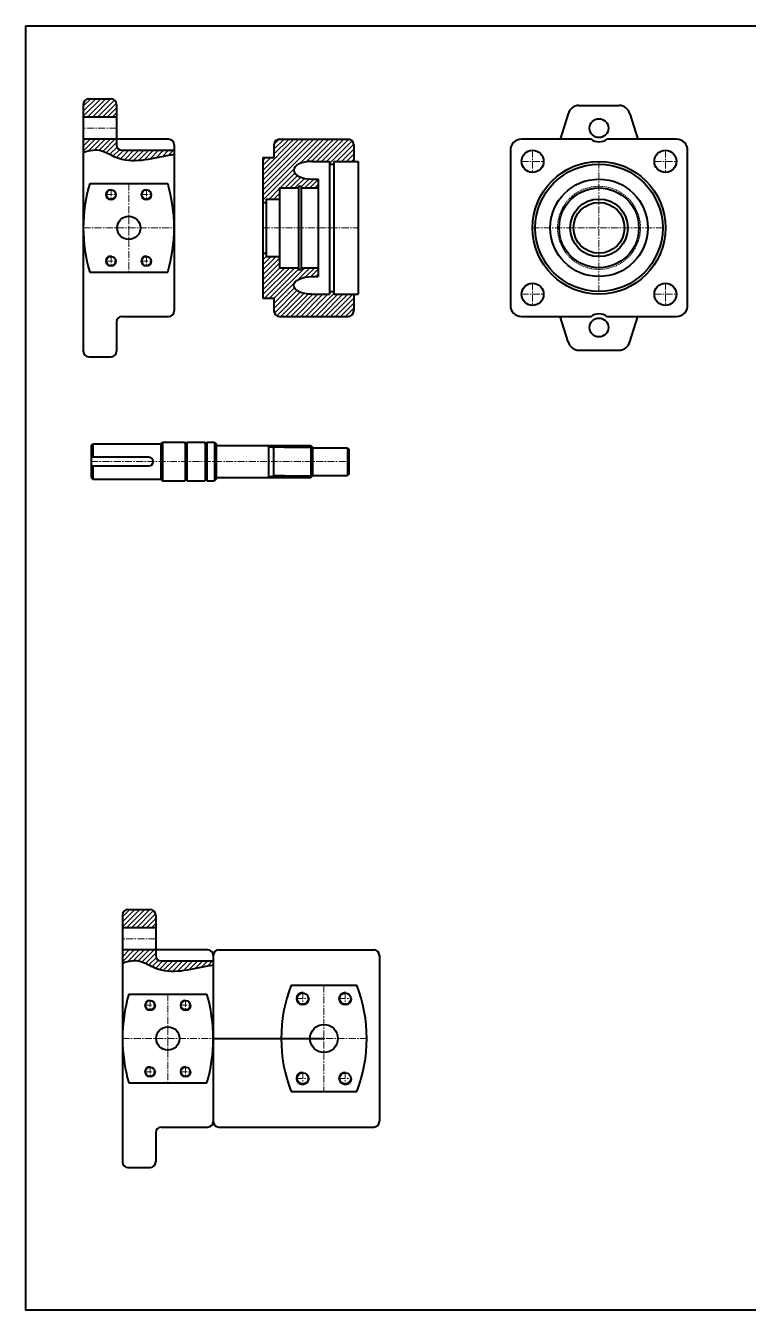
# Model space of a CAD drawing. Header units: millimetres. Extents: x -11382 to 23553, y -372 to 10786.
# Drawn here: x 13737 to 14390, y 3426 to 4586 of the extents above; entities that cross this region are included whole.
import ezdxf

# ---------------------------------------------------------------- set-up
doc = ezdxf.new("R2010")
doc.units = ezdxf.units.MM
doc.header["$LTSCALE"] = 0.2
doc.linetypes.add('CENTER', pattern=[50.8, 31.75, -6.35, 6.35, -6.35])
doc.linetypes.add('HIDDEN', pattern=[9.525, 6.35, -3.175])
for name, color, linetype, lineweight in [('đường bao thấy', 7, 'Continuous', 40), ('đường mặt cắt', 160, 'Continuous', 15), ('đường nét khuất', 4, 'HIDDEN', 15), ('đường nét mảnh', 220, 'Continuous', 15), ('đường nét tâm', 137, 'CENTER', 15)]:
    doc.layers.add(name, color=color, linetype=linetype, lineweight=lineweight)
pattern_1 = [(45, (35.3307, -731.966), (-2.245064, 2.245064), [])]

msp = doc.modelspace()

# ---------------------------------------------------------------- hatches: boundary and pattern name
at = {"layer": 'đường mặt cắt', "ltscale": 0.5}
h = msp.add_hatch(dxfattribs=at)
h.set_pattern_fill('ANSI31', color=256, style=0)
h.paths.add_polyline_path([(13794.355, 4519.475, 0.41421356), (13789.355, 4514.475), (13789.355, 4502.975), (13819.355, 4502.975), (13819.355, 4514.475, 0.41421356), (13814.355, 4519.475)])
h = msp.add_hatch(dxfattribs=at)
h.set_pattern_fill('ANSI31', color=256, style=0)
edge = h.paths.add_edge_path()
edge.add_line((13871.355, 4472.975), (13824.355, 4472.975))
edge.add_arc((13824.355, 4477.975), 5, 180, 270, ccw=False)
edge.add_line((13819.355, 4477.975), (13819.355, 4482.975))
edge.add_line((13819.355, 4482.975), (13789.355, 4482.975))
edge.add_line((13789.355, 4482.975), (13789.355, 4471.107))
edge.add_spline(control_points=[(13789.355, 4471.107), (13795.032, 4473.244), (13804.964, 4474.829), (13828.491, 4459.178), (13852.141, 4466.002), (13869.731, 4469.152), (13871.355, 4469.429)], knot_values=[18.1238261, 18.1238261, 18.1238261, 18.1238261, 35.86127063, 49.67898187, 97.58965255, 102.48634863, 102.48634863, 102.48634863, 102.48634863], degree=3, periodic=0)
edge.add_line((13871.355, 4469.429), (13871.355, 4472.975))
h = msp.add_hatch(dxfattribs=at)
h.set_pattern_fill('ANSI31', color=256, style=0)
edge = h.paths.add_edge_path()
edge.add_arc((13966.524, 4477.975), 5, 90, 180)
edge.add_line((13961.524, 4477.975), (13961.524, 4466.475))
edge.add_line((13961.524, 4466.475), (13951.524, 4466.475))
edge.add_line((13951.524, 4466.475), (13951.524, 4425.975))
edge.add_line((13951.524, 4425.975), (13954.524, 4425.975))
edge.add_line((13954.524, 4425.975), (13954.524, 4428.975))
edge.add_line((13954.524, 4428.975), (13966.524, 4428.975))
edge.add_line((13966.524, 4428.975), (13966.524, 4438.975))
edge.add_line((13966.524, 4438.975), (13983.524, 4438.975))
edge.add_line((13983.524, 4438.975), (13983.524, 4440.475))
edge.add_line((13983.524, 4440.475), (13986.024, 4440.475))
edge.add_line((13986.024, 4440.475), (13986.024, 4438.975))
edge.add_line((13986.024, 4438.975), (14001.524, 4438.975))
edge.add_line((14001.524, 4438.975), (14001.524, 4446.975))
edge.add_line((14001.524, 4446.975), (13995.524, 4446.975))
edge.add_ellipse((13995.524, 4454.975), major_axis=(16, 0), ratio=0.5, start_angle=90, end_angle=270, ccw=False)
edge.add_line((13995.524, 4462.975), (14011.524, 4462.975))
edge.add_line((14011.524, 4462.975), (14011.524, 4460.475))
edge.add_line((14011.524, 4460.475), (14015.524, 4460.475))
edge.add_line((14015.524, 4460.475), (14015.524, 4462.975))
edge.add_line((14015.524, 4462.975), (14033.524, 4462.975))
edge.add_line((14033.524, 4462.975), (14033.524, 4477.975))
edge.add_arc((14028.524, 4477.975), 5, 360, 450)
edge.add_line((14028.524, 4482.975), (13966.524, 4482.975))
h = msp.add_hatch(dxfattribs=at)
h.set_pattern_fill('ANSI31', color=256, style=0)
edge = h.paths.add_edge_path()
edge.add_ellipse((13995.524, 4350.975), major_axis=(16, 0), ratio=0.5, start_angle=90, end_angle=270, ccw=False)
edge.add_line((13995.524, 4358.975), (14001.524, 4358.975))
edge.add_line((14001.524, 4358.975), (14001.524, 4366.975))
edge.add_line((14001.524, 4366.975), (13986.024, 4366.975))
edge.add_line((13986.024, 4366.975), (13986.024, 4365.475))
edge.add_line((13986.024, 4365.475), (13983.524, 4365.475))
edge.add_line((13983.524, 4365.475), (13983.524, 4366.975))
edge.add_line((13983.524, 4366.975), (13966.524, 4366.975))
edge.add_line((13966.524, 4366.975), (13966.524, 4376.975))
edge.add_line((13966.524, 4376.975), (13954.524, 4376.975))
edge.add_line((13954.524, 4376.975), (13954.524, 4379.975))
edge.add_line((13954.524, 4379.975), (13951.524, 4379.975))
edge.add_line((13951.524, 4379.975), (13951.524, 4339.475))
edge.add_line((13951.524, 4339.475), (13961.524, 4339.475))
edge.add_line((13961.524, 4339.475), (13961.524, 4327.975))
edge.add_arc((13966.524, 4327.975), 5, 180, 270)
edge.add_line((13966.524, 4322.975), (14028.524, 4322.975))
edge.add_arc((14028.524, 4327.975), 5, 270, 360)
edge.add_line((14033.524, 4327.975), (14033.524, 4342.975))
edge.add_line((14033.524, 4342.975), (14015.524, 4342.975))
edge.add_line((14015.524, 4342.975), (14015.524, 4345.475))
edge.add_line((14015.524, 4345.475), (14011.524, 4345.475))
edge.add_line((14011.524, 4345.475), (14011.524, 4342.975))
edge.add_line((14011.524, 4342.975), (13995.524, 4342.975))
h = msp.add_hatch(dxfattribs=at)
h.set_pattern_fill('ANSI31', color=256, style=0)
h.set_pattern_definition(pattern_1)
h.paths.add_polyline_path([(13829.685, 3787.509, 0.41421356), (13824.685, 3782.509), (13824.685, 3771.009), (13854.685, 3771.009), (13854.685, 3782.509, 0.41421356), (13849.685, 3787.509)])
h = msp.add_hatch(dxfattribs=at)
h.set_pattern_fill('ANSI31', color=256, style=0)
h.set_pattern_definition(pattern_1)
edge = h.paths.add_edge_path()
edge.add_line((13906.685, 3741.009), (13859.685, 3741.009))
edge.add_arc((13859.685, 3746.009), 5, 180, 270, ccw=False)
edge.add_line((13854.685, 3746.009), (13854.685, 3751.009))
edge.add_line((13854.685, 3751.009), (13824.685, 3751.009))
edge.add_line((13824.685, 3751.009), (13824.685, 3739.141))
edge.add_spline(control_points=[(13824.685, 3739.141), (13830.363, 3741.278), (13840.295, 3742.863), (13863.821, 3727.212), (13887.472, 3734.036), (13905.062, 3737.186), (13906.685, 3737.463)], knot_values=[18.1238261, 18.1238261, 18.1238261, 18.1238261, 35.86127063, 49.67898187, 97.58965255, 102.48634863, 102.48634863, 102.48634863, 102.48634863], degree=3, periodic=0)
edge.add_line((13906.685, 3737.463), (13906.685, 3741.009))

# ---------------------------------------------------------------- linework, layer by layer
at = {"layer": 'đường bao thấy'}
for p, q in [((13789.355, 4514.475), (13789.355, 4291.475)), ((13794.355, 4519.475), (13814.355, 4519.475)), ((13819.355, 4514.475), (13819.355, 4477.975)), ((14236.856, 4513.475), (14273.188, 4513.475)), ((13819.355, 4502.975), (13789.355, 4502.975)), ((14227.146, 4505.869), (14220.022, 4482.975)), ((14282.897, 4505.869), (14290.022, 4482.975)), ((13866.355, 4482.975), (13789.355, 4482.975)), ((13871.355, 4477.975), (13871.355, 4327.975)), ((13961.524, 4477.975), (13961.524, 4466.475)), ((13966.524, 4482.975), (14028.524, 4482.975)), ((14033.524, 4477.975), (14033.524, 4462.975)), ((13824.355, 4472.975), (13871.355, 4472.975)), ((13951.524, 4466.475), (13951.524, 4339.475)), ((13951.524, 4466.475), (13961.524, 4466.475)), ((13995.524, 4462.975), (14011.524, 4462.975)), ((14011.524, 4462.975), (14011.524, 4342.975)), ((14011.524, 4460.475), (14015.524, 4460.475)), ((14015.524, 4462.975), (14015.524, 4342.975)), ((14015.524, 4462.975), (14037.524, 4462.975)), ((14037.524, 4462.975), (14037.524, 4342.975)), ((13795.105, 4442.975), (13865.604, 4442.975)), ((13995.524, 4446.975), (14001.524, 4446.975)), ((14001.524, 4446.975), (14001.524, 4358.975)), ((13966.524, 4438.975), (13983.524, 4438.975)), ((13966.524, 4438.975), (13966.524, 4366.975)), ((13983.524, 4440.475), (13983.524, 4365.475)), ((13983.524, 4440.475), (13986.024, 4440.475)), ((13986.024, 4440.475), (13986.024, 4365.475)), ((13986.024, 4438.975), (14001.524, 4438.975)), ((13951.524, 4425.975), (13954.524, 4425.975)), ((13954.524, 4428.975), (13954.524, 4376.975)), ((13954.524, 4428.975), (13966.524, 4428.975)), ((13951.524, 4379.975), (13954.524, 4379.975)), ((13954.524, 4376.975), (13966.524, 4376.975)), ((13795.105, 4362.975), (13865.604, 4362.975)), ((13966.524, 4366.975), (13983.524, 4366.975)), ((13983.524, 4365.475), (13986.024, 4365.475)), ((13986.024, 4366.975), (14001.524, 4366.975)), ((13995.524, 4358.975), (14001.524, 4358.975)), ((13951.524, 4339.475), (13961.524, 4339.475)), ((13961.524, 4339.475), (13961.524, 4327.975)), ((13995.524, 4342.975), (14011.524, 4342.975)), ((13995.524, 4342.975), (14011.524, 4342.975)), ((14011.524, 4345.475), (14015.524, 4345.475)), ((14015.524, 4342.975), (14037.524, 4342.975)), ((14033.524, 4342.975), (14033.524, 4327.975)), ((13819.355, 4317.975), (13819.355, 4291.475)), ((13824.355, 4322.975), (13866.355, 4322.975)), ((13966.524, 4322.975), (14028.524, 4322.975)), ((14227.146, 4300.081), (14220.022, 4322.975)), ((14282.897, 4300.081), (14290.022, 4322.975)), ((14236.856, 4292.475), (14273.188, 4292.475)), ((13794.355, 4286.475), (13814.355, 4286.475)), ((13796.437, 4206.442), (13797.937, 4207.942)), ((13796.437, 4206.442), (13796.437, 4177.442)), ((13797.937, 4207.942), (13859.437, 4207.942)), ((13797.937, 4207.942), (13797.937, 4195.942)), ((13859.437, 4207.942), (13860.937, 4209.442)), ((13859.437, 4207.942), (13859.437, 4175.942)), ((13860.937, 4209.442), (13881.437, 4209.442)), ((13860.937, 4209.442), (13860.937, 4174.442)), ((13881.437, 4207.942), (13881.437, 4209.442)), ((13881.437, 4207.942), (13881.437, 4175.942)), ((13881.437, 4207.942), (13882.937, 4207.942)), ((13882.937, 4207.942), (13882.937, 4209.442)), ((13882.937, 4209.442), (13899.437, 4209.442)), ((13882.937, 4207.942), (13882.937, 4175.942)), ((13899.437, 4207.942), (13899.437, 4209.442)), ((13899.437, 4207.942), (13899.437, 4175.942)), ((13900.937, 4207.942), (13899.437, 4207.942)), ((13900.937, 4207.942), (13900.937, 4209.442)), ((13900.937, 4209.442), (13907.937, 4209.442)), ((13900.937, 4207.942), (13900.937, 4175.942)), ((13907.937, 4209.442), (13909.437, 4207.942)), ((13907.937, 4209.442), (13907.937, 4174.442)), ((13909.437, 4207.942), (13909.437, 4175.942)), ((13909.437, 4206.442), (13994.937, 4206.442)), ((13956.445, 4206.442), (13956.445, 4177.442)), ((13971.159, 4204.942), (13961.03, 4204.942)), ((13961.03, 4204.942), (13961.03, 4178.942)), ((13971.159, 4204.942), (13996.437, 4204.942)), ((13994.937, 4206.442), (13996.437, 4204.942)), ((13994.937, 4206.442), (13994.937, 4177.442)), ((13996.437, 4204.942), (13996.437, 4178.942)), ((13996.437, 4204.442), (14027.937, 4204.442)), ((14027.937, 4204.442), (14029.437, 4202.942)), ((14027.937, 4204.442), (14027.937, 4179.442)), ((14029.437, 4180.942), (14029.437, 4202.942)), ((13797.937, 4187.942), (13797.937, 4175.942)), ((13796.437, 4177.442), (13797.937, 4175.942)), ((13797.937, 4175.942), (13859.437, 4175.942)), ((13859.437, 4175.942), (13860.937, 4174.442)), ((13881.437, 4175.942), (13882.937, 4175.942)), ((13881.437, 4175.942), (13881.437, 4174.442)), ((13882.937, 4175.942), (13882.937, 4174.442)), ((13899.437, 4175.942), (13899.437, 4174.442)), ((13900.937, 4175.942), (13899.437, 4175.942)), ((13900.937, 4175.942), (13900.937, 4174.442)), ((13909.437, 4175.942), (13907.937, 4174.442)), ((13909.437, 4177.442), (13994.937, 4177.442)), ((13971.159, 4178.942), (13961.03, 4178.942)), ((13971.159, 4178.942), (13996.437, 4178.942)), ((13994.937, 4177.442), (13996.437, 4178.942)), ((13996.437, 4179.442), (14027.937, 4179.442)), ((14029.437, 4180.942), (14027.937, 4179.442)), ((13860.937, 4174.442), (13881.437, 4174.442)), ((13882.937, 4174.442), (13899.437, 4174.442)), ((13900.937, 4174.442), (13907.937, 4174.442)), ((13824.685, 3782.509), (13824.685, 3559.509)), ((13829.685, 3787.509), (13849.685, 3787.509)), ((13854.685, 3782.509), (13854.685, 3746.009)), ((13854.685, 3771.009), (13824.685, 3771.009)), ((13901.685, 3751.009), (13824.685, 3751.009)), ((13911.685, 3751.009), (14051.685, 3751.009)), ((13859.685, 3741.009), (13906.685, 3741.009)), ((13906.685, 3746.009), (13906.685, 3596.009)), ((13906.685, 3746.009), (13906.685, 3596.009)), ((14056.685, 3746.009), (14056.685, 3596.009)), ((13976.923, 3719.009), (14036.448, 3719.009)), ((13830.436, 3711.009), (13900.935, 3711.009)), ((13906.685, 3671.009), (14006.685, 3671.009)), ((13830.436, 3631.009), (13900.935, 3631.009)), ((13976.923, 3623.009), (14036.448, 3623.009)), ((13854.685, 3586.009), (13854.685, 3559.509)), ((13859.685, 3591.009), (13901.685, 3591.009)), ((13911.685, 3591.009), (14051.685, 3591.009)), ((13829.685, 3554.509), (13849.685, 3554.509))]:
    msp.add_line(p, q, dxfattribs=at)
msp.add_lwpolyline([(13737.304, 4585.506), (15382.039, 4585.506), (15382.039, 3425.573), (13737.304, 3425.573)], close=True, dxfattribs=at)
for points in [[(14247.87, 4482.975), (14185.022, 4482.975, 0.41421356), (14175.022, 4472.975), (14175.022, 4332.975, 0.41421356), (14185.022, 4322.975), (14247.87, 4322.975)], [(14262.173, 4322.975), (14325.022, 4322.975, 0.41421356), (14335.022, 4332.975), (14335.022, 4472.975, 0.41421356), (14325.022, 4482.975), (14262.173, 4482.975)]]:
    msp.add_lwpolyline(points, format="xyb", dxfattribs=at)
msp.add_lwpolyline([(13848.437, 4195.942), (13796.437, 4195.942), (13796.437, 4187.942), (13848.437, 4187.942)], dxfattribs=at)
for centre, radius in [((14255.022, 4492.975), 8.5), ((14195.022, 4462.975), 10), ((14315.022, 4462.975), 10), ((14255.022, 4402.975), 60), ((14255.022, 4402.975), 57.5), ((14255.022, 4402.975), 44), ((14255.022, 4402.975), 44), ((13814.355, 4432.975), 4.25), ((13846.355, 4432.975), 4.25), ((14255.022, 4402.975), 36), ((14255.022, 4402.975), 26), ((14255.022, 4402.975), 23), ((13830.355, 4402.975), 10.5), ((13814.355, 4372.975), 4.25), ((13846.355, 4372.975), 4.25), ((14195.022, 4342.975), 10), ((14315.022, 4342.975), 10), ((14255.022, 4312.975), 8.5), ((13987.485, 3707.009), 5.1), ((14025.885, 3707.009), 5.1), ((13849.685, 3701.009), 4.25), ((13881.685, 3701.009), 4.25), ((13865.685, 3671.009), 10.5), ((14006.685, 3671.009), 12.6), ((13849.685, 3641.009), 4.25), ((13881.685, 3641.009), 4.25), ((13987.485, 3635.009), 5.1), ((14025.885, 3635.009), 5.1)]:
    msp.add_circle(centre, radius, dxfattribs=at)
for centre, radius, start, end in [((13794.355, 4514.475), 5, 90, 180), ((13814.355, 4514.475), 5, 0, 90), ((14236.856, 4503.475), 10, 90, 166.148581), ((14273.188, 4503.475), 10, 13.851419, 90), ((13824.355, 4477.975), 5, 180, 270), ((13866.355, 4477.975), 5, 0, 90), ((13966.524, 4477.975), 5, 90, 180), ((14028.524, 4477.975), 5, 360, 90), ((14255.022, 4492.975), 12.294, 234.429407, 305.570593), ((13931.355, 4402.975), 142, 163.638896, 196.361104), ((13729.355, 4402.975), 142, 343.638896, 16.361104), ((13866.355, 4327.975), 5, 270, 0), ((13966.524, 4327.975), 5, 180, 270), ((14028.524, 4327.975), 5, 270, 0), ((13824.355, 4317.975), 5, 90, 180), ((14255.022, 4312.975), 12.294, 54.429407, 125.570593), ((14236.856, 4302.475), 10, 193.851419, 270), ((14273.188, 4302.475), 10, 270, 346.148581), ((13794.355, 4291.475), 5, 180, 270), ((13814.355, 4291.475), 5, 270, 0), ((13848.437, 4191.942), 4, 270, 90), ((13829.685, 3782.509), 5, 90, 180), ((13849.685, 3782.509), 5, 0, 90), ((13901.685, 3746.009), 5, 0, 90), ((13911.685, 3746.009), 5, 90, 180), ((14051.685, 3746.009), 5, 0, 90), ((13859.685, 3746.009), 5, 180, 270), ((14102.115, 3671.009), 134.079, 159.022639, 200.977361), ((13911.256, 3671.009), 134.079, 339.022639, 20.977361), ((13966.685, 3671.009), 142, 163.638896, 196.361104), ((13764.685, 3671.009), 142, 343.638896, 16.361104), ((13901.685, 3596.009), 5, 270, 0), ((13911.685, 3596.009), 5, 180, 270), ((14051.685, 3596.009), 5, 270, 0), ((13859.685, 3586.009), 5, 90, 180), ((13829.685, 3559.509), 5, 180, 270), ((13849.685, 3559.509), 5, 270, 0)]:
    msp.add_arc(centre, radius, start, end, dxfattribs=at)
for centre, major_axis, ratio, start_param, end_param in [((13995.524, 4454.975), (16, 0), 0.5, 1.57079633, 4.71238898), ((13959.67, 4206.442), (-3.404, 0.59), 0.40656992, 0.40327212, 2.05131285)]:
    msp.add_ellipse(centre, major_axis=major_axis, ratio=ratio, start_param=start_param, end_param=end_param, dxfattribs=at)
at = {"layer": 'đường bao thấy', "extrusion": (0, 0, -1)}
for centre, major_axis, ratio, start_param, end_param in [((13995.524, 4350.975), (16, 0), 0.5, 1.57079633, 4.71238898), ((13959.67, 4177.442), (-3.404, -0.59), 0.40656992, 0.40327212, 2.05131285)]:
    msp.add_ellipse(centre, major_axis=major_axis, ratio=ratio, start_param=start_param, end_param=end_param, dxfattribs=at)
at = {"layer": 'đường bao thấy'}
for points in [[(13789.355, 4471.107), (13795.032, 4473.244), (13804.964, 4474.829), (13828.491, 4459.178), (13852.141, 4466.002), (13869.731, 4469.152), (13871.355, 4469.429)], [(13824.685, 3739.141), (13830.363, 3741.278), (13840.295, 3742.863), (13863.821, 3727.212), (13887.472, 3734.036), (13905.062, 3737.186), (13906.685, 3737.463)]]:
    msp.add_open_spline(points, degree=3, knots=[18.1238261, 18.1238261, 18.1238261, 18.1238261, 35.86127063, 49.67898187, 97.58965255, 102.48634863, 102.48634863, 102.48634863, 102.48634863], dxfattribs=at)
at = {"layer": 'đường nét khuất'}
msp.add_circle((14255.022, 4402.975), 37.5, dxfattribs=at)
at = {"layer": 'đường nét mảnh'}
for centre, radius in [((13814.355, 4432.975), 5), ((13846.355, 4432.975), 5), ((13814.355, 4372.975), 5), ((13846.355, 4372.975), 5), ((13987.485, 3707.009), 6), ((14025.885, 3707.009), 6), ((13849.685, 3701.009), 5), ((13881.685, 3701.009), 5), ((13849.685, 3641.009), 5), ((13881.685, 3641.009), 5), ((13987.485, 3635.009), 6), ((14025.885, 3635.009), 6)]:
    msp.add_arc(centre, radius, 90, 0, dxfattribs=at)
at = {"layer": 'đường nét tâm'}
for p, q in [((13819.355, 4492.975), (13789.355, 4492.975)), ((14195.022, 4472.975), (14195.022, 4452.975)), ((14315.022, 4472.975), (14315.022, 4452.975)), ((14185.022, 4462.975), (14205.022, 4462.975)), ((14255.022, 4462.975), (14255.022, 4342.975)), ((14305.022, 4462.975), (14325.022, 4462.975)), ((13830.355, 4442.975), (13830.355, 4362.975)), ((13809.355, 4432.975), (13819.355, 4432.975)), ((13814.355, 4437.975), (13814.355, 4427.975)), ((13841.355, 4432.975), (13851.355, 4432.975)), ((13846.355, 4437.975), (13846.355, 4427.975)), ((13789.355, 4402.975), (13871.355, 4402.975)), ((13951.524, 4402.975), (14037.524, 4402.975)), ((14195.022, 4402.975), (14315.022, 4402.975)), ((13809.355, 4372.975), (13819.355, 4372.975)), ((13814.355, 4377.975), (13814.355, 4367.975)), ((13841.355, 4372.975), (13851.355, 4372.975)), ((13846.355, 4377.975), (13846.355, 4367.975)), ((14195.022, 4352.975), (14195.022, 4332.975)), ((14315.022, 4352.975), (14315.022, 4332.975)), ((14185.022, 4342.975), (14205.022, 4342.975)), ((14305.022, 4342.975), (14325.022, 4342.975)), ((13955.355, 4205.942), (13995.437, 4205.942)), ((13796.437, 4191.942), (14029.437, 4191.942)), ((13955.355, 4177.942), (13995.437, 4177.942)), ((13854.685, 3761.009), (13824.685, 3761.009)), ((13987.485, 3713.009), (13987.485, 3701.009)), ((14006.685, 3719.009), (14006.685, 3623.009)), ((14025.885, 3713.009), (14025.885, 3701.009)), ((13844.685, 3701.009), (13854.685, 3701.009)), ((13849.685, 3706.009), (13849.685, 3696.009)), ((13865.685, 3711.009), (13865.685, 3631.009)), ((13876.685, 3701.009), (13886.685, 3701.009)), ((13881.685, 3706.009), (13881.685, 3696.009)), ((13981.485, 3707.009), (13993.485, 3707.009)), ((14019.885, 3707.009), (14031.885, 3707.009)), ((13824.685, 3671.009), (13906.685, 3671.009)), ((13968.036, 3671.009), (14045.335, 3671.009)), ((13849.685, 3646.009), (13849.685, 3636.009)), ((13881.685, 3646.009), (13881.685, 3636.009)), ((13844.685, 3641.009), (13854.685, 3641.009)), ((13876.685, 3641.009), (13886.685, 3641.009)), ((13981.485, 3635.009), (13993.485, 3635.009)), ((13987.485, 3641.009), (13987.485, 3629.009)), ((14019.885, 3635.009), (14031.885, 3635.009)), ((14025.885, 3641.009), (14025.885, 3629.009))]:
    msp.add_line(p, q, dxfattribs=at)

doc.saveas('drawing.dxf')
